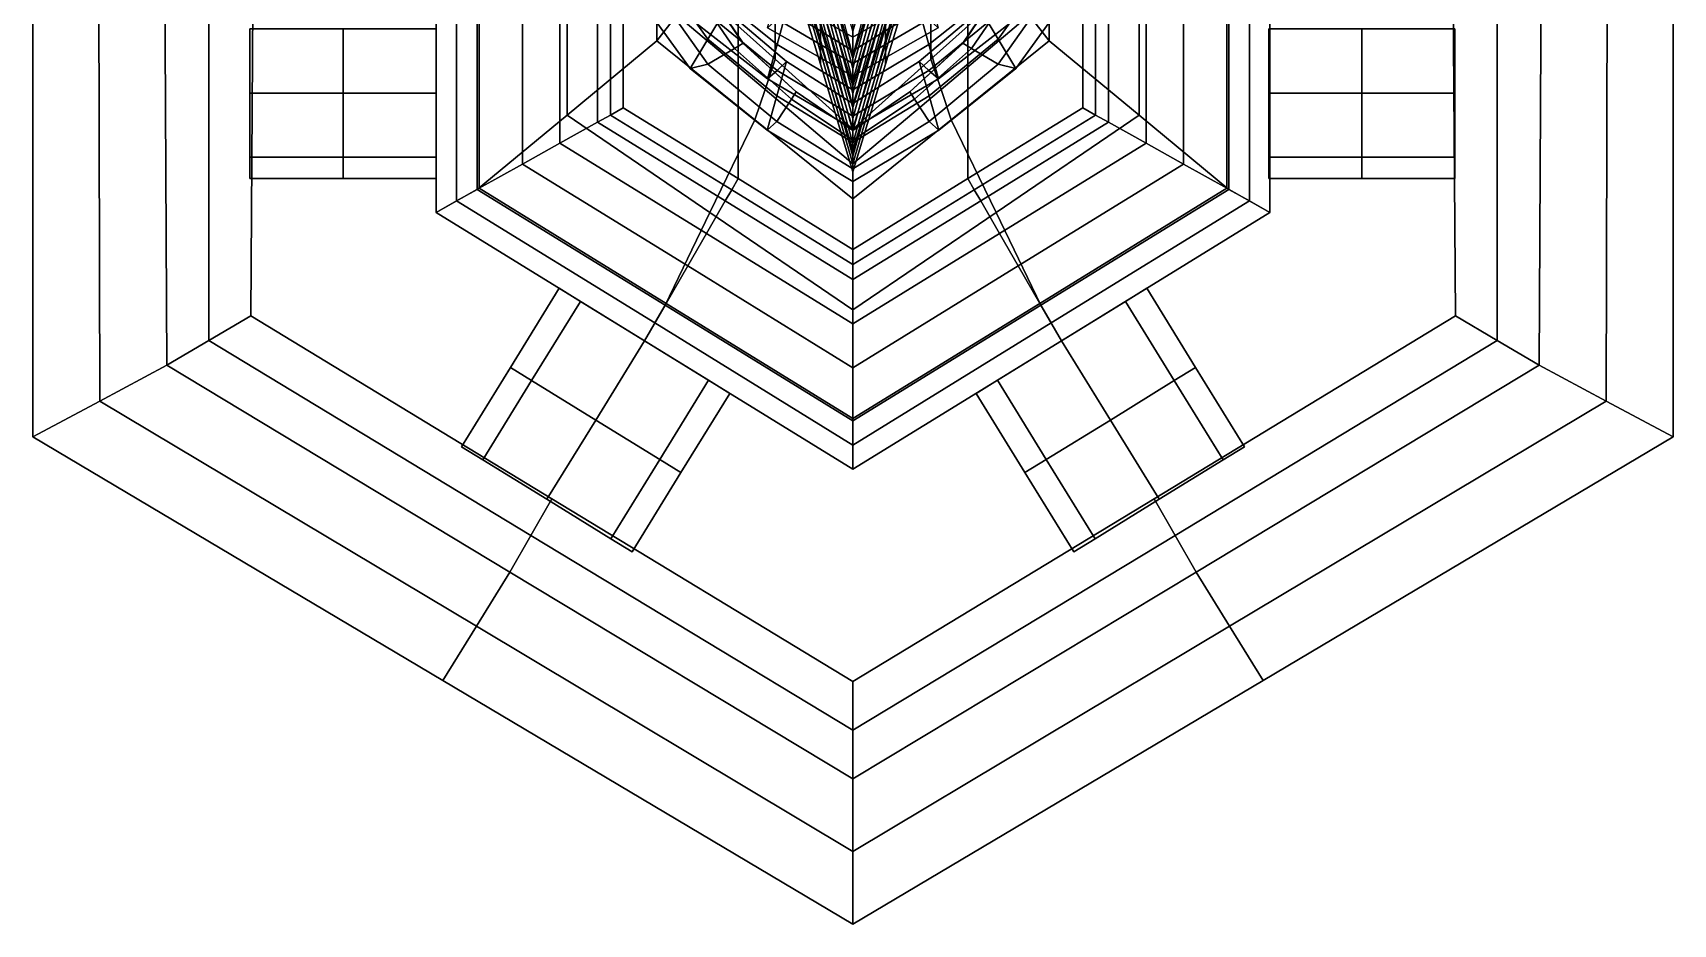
# Model space of a CAD drawing. Extents: x -0.101 to 0.139, y -0.237 to 0.154.
# Drawn here: x -0.1012 to 0.1391, y -0.2371 to -0.1065 of the extents above; entities that cross this region are included whole.
import ezdxf

# ---------------------------------------------------------------- set-up
doc = ezdxf.new("R2010")
doc.units = 0

msp = doc.modelspace()

# ---------------------------------------------------------------- linework, layer by layer
for points in [[(0.00752, -0.07595, 0.17519), (-0.0039, -0.07083, 0.17519), (-0.0039, -0.10013, 0.17519), (0.00752, -0.11038, 0.17519)], [(0.03035, -0.07595, 0.17519), (0.03035, -0.11038, 0.17519), (0.04177, -0.10013, 0.17519), (0.04177, -0.07083, 0.17519)], [(-0.00686, -0.07272, 0.19509), (-0.00981, -0.0746, 0.21498), (-0.00981, -0.10768, 0.21498), (-0.00686, -0.1039, 0.19509)], [(0.04473, -0.07272, 0.19509), (0.04473, -0.1039, 0.19509), (0.04768, -0.10768, 0.21498), (0.04768, -0.0746, 0.21498)], [(-0.02297, -0.08005, 0.207), (-0.02297, -0.11857, 0.207), (-0.00981, -0.10768, 0.21498), (-0.00981, -0.0746, 0.21498)], [(0.00752, -0.07595, 0.17519), (0.00752, -0.11038, 0.17519), (0.01893, -0.12063, 0.17519), (0.01893, -0.08108, 0.17519)], [(0.03035, -0.07595, 0.17519), (0.01893, -0.08108, 0.17519), (0.01893, -0.12063, 0.17519), (0.03035, -0.11038, 0.17519)], [(0.06084, -0.08005, 0.207), (0.04768, -0.0746, 0.21498), (0.04768, -0.10768, 0.21498), (0.06084, -0.11857, 0.207)], [(-0.02297, -0.08005, 0.207), (-0.03613, -0.08549, 0.19902), (-0.03613, -0.12946, 0.19902), (-0.02297, -0.11857, 0.207)], [(-0.024, -0.08211, 0.12306), (-0.0185, -0.08057, 0.12306), (-0.0185, -0.11961, 0.12306), (-0.024, -0.12268, 0.12306)], [(-0.01662, -0.08004, 0.12942), (-0.01662, -0.11856, 0.12942), (-0.0185, -0.11961, 0.12306), (-0.0185, -0.08057, 0.12306)], [(-0.01662, -0.08004, 0.12942), (-0.01474, -0.07952, 0.13578), (-0.01474, -0.11751, 0.13578), (-0.01662, -0.11856, 0.12942)], [(0.0021, -0.08471, 0.13578), (0.0021, -0.12788, 0.13578), (-0.01474, -0.11751, 0.13578), (-0.01474, -0.07952, 0.13578)], [(0.03577, -0.08471, 0.13578), (0.0526, -0.07952, 0.13578), (0.0526, -0.11751, 0.13578), (0.03577, -0.12788, 0.13578)], [(0.05449, -0.08004, 0.12942), (0.05449, -0.11856, 0.12942), (0.0526, -0.11751, 0.13578), (0.0526, -0.07952, 0.13578)], [(0.05449, -0.08004, 0.12942), (0.05637, -0.08057, 0.12306), (0.05637, -0.11961, 0.12306), (0.05449, -0.11856, 0.12942)], [(0.06187, -0.08211, 0.12306), (0.06187, -0.12268, 0.12306), (0.05637, -0.11961, 0.12306), (0.05637, -0.08057, 0.12306)], [(0.06084, -0.08005, 0.207), (0.06084, -0.11857, 0.207), (0.074, -0.12946, 0.19902), (0.074, -0.08549, 0.19902)], [(-0.03583, -0.08541, 0.13059), (-0.0295, -0.08364, 0.12306), (-0.0295, -0.12576, 0.12306), (-0.03583, -0.12929, 0.13059)], [(-0.024, -0.08211, 0.12306), (-0.024, -0.12268, 0.12306), (-0.0295, -0.12576, 0.12306), (-0.0295, -0.08364, 0.12306)], [(0.06187, -0.08211, 0.12306), (0.06737, -0.08364, 0.12306), (0.06737, -0.12576, 0.12306), (0.06187, -0.12268, 0.12306)], [(0.0737, -0.08541, 0.13059), (0.0737, -0.12929, 0.13059), (0.06737, -0.12576, 0.12306), (0.06737, -0.08364, 0.12306)], [(-0.03583, -0.08541, 0.13059), (-0.03583, -0.12929, 0.13059), (-0.04216, -0.13282, 0.13812), (-0.04216, -0.08717, 0.13812)], [(-0.03914, -0.08633, 0.18773), (-0.04216, -0.08717, 0.17644), (-0.04216, -0.13282, 0.17644), (-0.03914, -0.13114, 0.18773)], [(-0.03914, -0.08633, 0.18773), (-0.03914, -0.13114, 0.18773), (-0.03613, -0.12946, 0.19902), (-0.03613, -0.08549, 0.19902)], [(0.0021, -0.08471, 0.13578), (0.01893, -0.0873, 0.13578), (0.01893, -0.13826, 0.13578), (0.0021, -0.12788, 0.13578)], [(0.03577, -0.08471, 0.13578), (0.03577, -0.12788, 0.13578), (0.01893, -0.13826, 0.13578), (0.01893, -0.0873, 0.13578)], [(0.0737, -0.08541, 0.13059), (0.08002, -0.08717, 0.13812), (0.08002, -0.13282, 0.13812), (0.0737, -0.12929, 0.13059)], [(0.07701, -0.08633, 0.18773), (0.074, -0.08549, 0.19902), (0.074, -0.12946, 0.19902), (0.07701, -0.13114, 0.18773)], [(0.07701, -0.08633, 0.18773), (0.07701, -0.13114, 0.18773), (0.08002, -0.13282, 0.17644), (0.08002, -0.08717, 0.17644)], [(-0.04216, -0.08717, 0.15728), (-0.04216, -0.08717, 0.13812), (-0.04216, -0.13282, 0.13812), (-0.04216, -0.13282, 0.15728)], [(-0.04216, -0.08717, 0.15728), (-0.04216, -0.13282, 0.15728), (-0.04216, -0.13282, 0.17644), (-0.04216, -0.08717, 0.17644)], [(0.01416, -0.10563, 0.71019), (0.01416, -0.1076, 0.78644), (0.0094, -0.09062, 0.78644), (0.0094, -0.08852, 0.71019)], [(0.0237, -0.10563, 0.71019), (0.02847, -0.08852, 0.71019), (0.02847, -0.09062, 0.78644), (0.0237, -0.1076, 0.78644)], [(0.08002, -0.08717, 0.15728), (0.08002, -0.08717, 0.17644), (0.08002, -0.13282, 0.17644), (0.08002, -0.13282, 0.15728)], [(0.08002, -0.08717, 0.15728), (0.08002, -0.13282, 0.15728), (0.08002, -0.13282, 0.13812), (0.08002, -0.08717, 0.13812)], [(0.01416, -0.10808, 1.91302), (0.01416, -0.10503, 2.24513), (0.0094, -0.08948, 2.24505), (0.0094, -0.09242, 1.91298)], [(0.01416, -0.10936, 1.18367), (0.0094, -0.09299, 1.18367), (0.0094, -0.09062, 0.78644), (0.01416, -0.1076, 0.78644)], [(0.01416, -0.09428, 3.1581), (0.01893, -0.11028, 3.1595), (0.01893, -0.10629, 3.40948), (0.01416, -0.08962, 3.40684)], [(0.0237, -0.09428, 3.1581), (0.0237, -0.08962, 3.40684), (0.01893, -0.10629, 3.40948), (0.01893, -0.11028, 3.1595)], [(0.0237, -0.10808, 1.91302), (0.02847, -0.09242, 1.91298), (0.02847, -0.08948, 2.24505), (0.0237, -0.10503, 2.24513)], [(0.0237, -0.10936, 1.18367), (0.0237, -0.1076, 0.78644), (0.02847, -0.09062, 0.78644), (0.02847, -0.09299, 1.18367)], [(-0.01041, -0.09612, 0.02872), (-0.00715, -0.09263, -0.00275), (0.00026, -0.10313, -0.00297), (-0.00234, -0.10742, 0.02849)], [(0.01416, -0.10808, 1.91302), (0.0094, -0.09242, 1.91298), (0.0094, -0.09536, 1.5809), (0.01416, -0.11112, 1.5809)], [(0.01416, -0.10936, 1.18367), (0.01416, -0.11112, 1.5809), (0.0094, -0.09536, 1.5809), (0.0094, -0.09299, 1.18367)], [(0.01416, -0.09382, 0.25269), (0.01416, -0.09185, 0.17643), (0.01893, -0.10993, 0.17643), (0.01893, -0.11176, 0.25268)], [(0.0237, -0.09382, 0.25269), (0.01893, -0.11176, 0.25268), (0.01893, -0.10993, 0.17643), (0.0237, -0.09185, 0.17643)], [(0.0237, -0.10808, 1.91302), (0.0237, -0.11112, 1.5809), (0.02847, -0.09536, 1.5809), (0.02847, -0.09242, 1.91298)], [(0.0237, -0.10936, 1.18367), (0.02847, -0.09299, 1.18367), (0.02847, -0.09536, 1.5809), (0.0237, -0.11112, 1.5809)], [(0.04828, -0.09612, 0.02872), (0.0402, -0.10742, 0.02849), (0.03761, -0.10313, -0.00297), (0.04502, -0.09263, -0.00275)], [(-0.07543, -0.09656, 0.20068), (-0.07547, -0.1516, 0.20068), (-0.06932, -0.14799, 0.20068), (-0.06897, -0.09476, 0.20068)], [(-0.07543, -0.09656, 0.11388), (-0.06897, -0.09476, 0.11388), (-0.06932, -0.14799, 0.11388), (-0.07547, -0.1516, 0.11388)], [(-0.06897, -0.09476, 0.15728), (-0.06932, -0.14799, 0.15728), (-0.06932, -0.14799, 0.11388), (-0.06897, -0.09476, 0.11388)], [(-0.06897, -0.09476, 0.15728), (-0.06897, -0.09476, 0.20068), (-0.06932, -0.14799, 0.20068), (-0.06932, -0.14799, 0.15728)], [(-0.01041, -0.09612, 0.02872), (-0.00234, -0.10742, 0.02849), (-0.00492, -0.11173, 0.05996), (-0.01366, -0.09962, 0.0602)], [(0.0078, -0.10823, -0.09822), (-0.00231, -0.10011, -0.09797), (0.00026, -0.09579, -0.12943), (0.00921, -0.1032, -0.12967)], [(0.00782, -0.10071, -0.22479), (0.00922, -0.09566, -0.25624), (0.01893, -0.10145, -0.25652), (0.01893, -0.10716, -0.22508)], [(0.01416, -0.09382, 0.25269), (0.01893, -0.11176, 0.25268), (0.01893, -0.11359, 0.32894), (0.01416, -0.09579, 0.32894)], [(0.01416, -0.09428, 3.1581), (0.01416, -0.09894, 2.90936), (0.01893, -0.11427, 2.90952), (0.01893, -0.11028, 3.1595)], [(0.01416, -0.09776, 0.40519), (0.01416, -0.09579, 0.32894), (0.01893, -0.11359, 0.32894), (0.01893, -0.11542, 0.40519)], [(0.0237, -0.09382, 0.25269), (0.0237, -0.09579, 0.32894), (0.01893, -0.11359, 0.32894), (0.01893, -0.11176, 0.25268)], [(0.0237, -0.09428, 3.1581), (0.01893, -0.11028, 3.1595), (0.01893, -0.11427, 2.90952), (0.0237, -0.09894, 2.90936)], [(0.03005, -0.10071, -0.22479), (0.01893, -0.10716, -0.22508), (0.01893, -0.10145, -0.25652), (0.02865, -0.09566, -0.25624)], [(0.0237, -0.09776, 0.40519), (0.01893, -0.11542, 0.40519), (0.01893, -0.11359, 0.32894), (0.0237, -0.09579, 0.32894)], [(0.03006, -0.10823, -0.09822), (0.02865, -0.1032, -0.12967), (0.0376, -0.09579, -0.12943), (0.04018, -0.10011, -0.09797)], [(0.04828, -0.09612, 0.02872), (0.05153, -0.09962, 0.0602), (0.04279, -0.11173, 0.05996), (0.0402, -0.10742, 0.02849)], [(0.10684, -0.09476, 0.15728), (0.10684, -0.09476, 0.11388), (0.10719, -0.14799, 0.11388), (0.10719, -0.14799, 0.15728)], [(0.10684, -0.09476, 0.15728), (0.10719, -0.14799, 0.15728), (0.10719, -0.14799, 0.20068), (0.10684, -0.09476, 0.20068)], [(0.1133, -0.09656, 0.11388), (0.11334, -0.1516, 0.11388), (0.10719, -0.14799, 0.11388), (0.10684, -0.09476, 0.11388)], [(0.1133, -0.09656, 0.20068), (0.10684, -0.09476, 0.20068), (0.10719, -0.14799, 0.20068), (0.11334, -0.1516, 0.20068)], [(-0.09157, -0.101, 0.13025), (-0.08189, -0.09837, 0.11388), (-0.08162, -0.15521, 0.11388), (-0.09143, -0.16047, 0.13025)], [(-0.09157, -0.101, 0.18431), (-0.09143, -0.16047, 0.18431), (-0.08162, -0.15521, 0.20068), (-0.08189, -0.09837, 0.20068)], [(-0.07543, -0.09656, 0.20068), (-0.08189, -0.09837, 0.20068), (-0.08162, -0.15521, 0.20068), (-0.07547, -0.1516, 0.20068)], [(-0.07543, -0.09656, 0.11388), (-0.07547, -0.1516, 0.11388), (-0.08162, -0.15521, 0.11388), (-0.08189, -0.09837, 0.11388)], [(-0.01041, -0.09969, 0.09188), (-0.00233, -0.11111, 0.09172), (0.00156, -0.1088, 0.11746), (-0.00553, -0.09844, 0.11753)], [(-0.00391, -0.09803, 0.1309), (-0.00553, -0.09844, 0.11753), (0.00156, -0.1088, 0.11746), (0.00283, -0.10803, 0.13088)], [(-0.00391, -0.09803, 0.1309), (0.00283, -0.10803, 0.13088), (0.00281, -0.10803, 0.13812), (-0.00393, -0.09803, 0.13812)], [(0.01416, -0.09776, 0.40519), (0.01893, -0.11542, 0.40519), (0.01893, -0.11725, 0.48144), (0.01416, -0.09973, 0.48144)], [(0.0237, -0.09776, 0.40519), (0.0237, -0.09973, 0.48144), (0.01893, -0.11725, 0.48144), (0.01893, -0.11542, 0.40519)], [(0.04178, -0.09803, 0.1309), (0.03503, -0.10803, 0.13088), (0.03631, -0.1088, 0.11746), (0.04339, -0.09844, 0.11753)], [(0.04178, -0.09803, 0.1309), (0.0418, -0.09803, 0.13812), (0.03506, -0.10803, 0.13812), (0.03503, -0.10803, 0.13088)], [(0.04827, -0.09969, 0.09188), (0.04339, -0.09844, 0.11753), (0.03631, -0.1088, 0.11746), (0.04019, -0.11111, 0.09172)], [(0.1133, -0.09656, 0.11388), (0.11976, -0.09837, 0.11388), (0.11948, -0.15521, 0.11388), (0.11334, -0.1516, 0.11388)], [(0.1133, -0.09656, 0.20068), (0.11334, -0.1516, 0.20068), (0.11948, -0.15521, 0.20068), (0.11976, -0.09837, 0.20068)], [(0.12944, -0.101, 0.18431), (0.11976, -0.09837, 0.20068), (0.11948, -0.15521, 0.20068), (0.1293, -0.16047, 0.18431)], [(0.12944, -0.101, 0.13025), (0.1293, -0.16047, 0.13025), (0.11948, -0.15521, 0.11388), (0.11976, -0.09837, 0.11388)], [(-0.01041, -0.09969, 0.09188), (-0.01366, -0.09962, 0.0602), (-0.00492, -0.11173, 0.05996), (-0.00233, -0.11111, 0.09172)], [(0.00604, -0.11481, 0.19509), (0.00752, -0.11038, 0.17519), (-0.0039, -0.10013, 0.17519), (-0.00686, -0.1039, 0.19509)], [(0.0078, -0.10823, -0.09822), (0.0064, -0.11327, -0.06677), (-0.00487, -0.10444, -0.0665), (-0.00231, -0.10011, -0.09797)], [(0.00782, -0.10071, -0.22479), (0.01893, -0.10716, -0.22508), (0.01893, -0.11286, -0.19364), (0.00643, -0.10577, -0.19334)], [(0.01416, -0.10199, 2.57724), (0.01893, -0.11743, 2.57736), (0.01893, -0.11427, 2.90952), (0.01416, -0.09894, 2.90936)], [(0.01416, -0.10169, 0.55769), (0.01416, -0.09973, 0.48144), (0.01893, -0.11725, 0.48144), (0.01893, -0.11908, 0.55769)], [(0.0237, -0.10199, 2.57724), (0.0237, -0.09894, 2.90936), (0.01893, -0.11427, 2.90952), (0.01893, -0.11743, 2.57736)], [(0.0237, -0.10169, 0.55769), (0.01893, -0.11908, 0.55769), (0.01893, -0.11725, 0.48144), (0.0237, -0.09973, 0.48144)], [(0.03005, -0.10071, -0.22479), (0.03143, -0.10577, -0.19334), (0.01893, -0.11286, -0.19364), (0.01893, -0.10716, -0.22508)], [(0.03006, -0.10823, -0.09822), (0.04018, -0.10011, -0.09797), (0.04274, -0.10444, -0.0665), (0.03147, -0.11327, -0.06677)], [(0.03183, -0.11481, 0.19509), (0.04473, -0.1039, 0.19509), (0.04177, -0.10013, 0.17519), (0.03035, -0.11038, 0.17519)], [(0.04827, -0.09969, 0.09188), (0.04019, -0.11111, 0.09172), (0.04279, -0.11173, 0.05996), (0.05153, -0.09962, 0.0602)], [(-0.09157, -0.101, 0.13025), (-0.09143, -0.16047, 0.13025), (-0.10124, -0.16573, 0.14662), (-0.10124, -0.10363, 0.14662)], [(-0.09157, -0.101, 0.18431), (-0.10124, -0.10363, 0.16794), (-0.10124, -0.16573, 0.16794), (-0.09143, -0.16047, 0.18431)], [(0.00779, -0.11575, 0.02835), (-0.00234, -0.10742, 0.02849), (0.00026, -0.10313, -0.00297), (0.00921, -0.11073, -0.0031)], [(0.00781, -0.11201, -0.03493), (0.00921, -0.11073, -0.0031), (0.00026, -0.10313, -0.00297), (-0.0023, -0.10379, -0.03474)], [(0.0078, -0.10823, -0.09822), (0.00921, -0.1032, -0.12967), (0.01893, -0.10917, -0.12984), (0.01893, -0.11487, -0.09841)], [(0.00783, -0.10449, -0.1615), (0.01893, -0.11102, -0.16174), (0.01893, -0.10917, -0.12984), (0.00921, -0.1032, -0.12967)], [(0.01416, -0.10169, 0.55769), (0.01893, -0.11908, 0.55769), (0.01893, -0.12091, 0.63395), (0.01416, -0.10366, 0.63394)], [(0.01416, -0.10199, 2.57724), (0.01416, -0.10503, 2.24513), (0.01893, -0.12058, 2.24521), (0.01893, -0.11743, 2.57736)], [(0.0237, -0.10169, 0.55769), (0.0237, -0.10366, 0.63394), (0.01893, -0.12091, 0.63395), (0.01893, -0.11908, 0.55769)], [(0.0237, -0.10199, 2.57724), (0.01893, -0.11743, 2.57736), (0.01893, -0.12058, 2.24521), (0.0237, -0.10503, 2.24513)], [(0.03006, -0.10823, -0.09822), (0.01893, -0.11487, -0.09841), (0.01893, -0.10917, -0.12984), (0.02865, -0.1032, -0.12967)], [(0.03004, -0.10449, -0.1615), (0.02865, -0.1032, -0.12967), (0.01893, -0.10917, -0.12984), (0.01893, -0.11102, -0.16174)], [(0.03008, -0.11575, 0.02835), (0.02865, -0.11073, -0.0031), (0.03761, -0.10313, -0.00297), (0.0402, -0.10742, 0.02849)], [(0.03006, -0.11201, -0.03493), (0.04017, -0.10379, -0.03474), (0.03761, -0.10313, -0.00297), (0.02865, -0.11073, -0.0031)], [(0.12944, -0.101, 0.18431), (0.1293, -0.16047, 0.18431), (0.13911, -0.16573, 0.16794), (0.13911, -0.10363, 0.16794)], [(0.12944, -0.101, 0.13025), (0.13911, -0.10363, 0.14662), (0.13911, -0.16573, 0.14662), (0.1293, -0.16047, 0.13025)], [(-0.10124, -0.10363, 0.15728), (-0.10124, -0.10363, 0.14662), (-0.10124, -0.16573, 0.14662), (-0.10124, -0.16573, 0.15728)], [(-0.10124, -0.10363, 0.15728), (-0.10124, -0.16573, 0.15728), (-0.10124, -0.16573, 0.16794), (-0.10124, -0.10363, 0.16794)], [(0.00604, -0.11481, 0.19509), (-0.00686, -0.1039, 0.19509), (-0.00981, -0.10768, 0.21498), (0.00456, -0.11925, 0.21498)], [(0.00781, -0.11201, -0.03493), (-0.0023, -0.10379, -0.03474), (-0.00487, -0.10444, -0.0665), (0.0064, -0.11327, -0.06677)], [(0.00783, -0.10449, -0.1615), (0.00643, -0.10577, -0.19334), (0.01893, -0.11286, -0.19364), (0.01893, -0.11102, -0.16174)], [(0.01416, -0.10563, 0.71019), (0.01416, -0.10366, 0.63394), (0.01893, -0.12091, 0.63395), (0.01893, -0.12275, 0.7102)], [(0.01416, -0.10808, 1.91302), (0.01893, -0.12373, 1.91306), (0.01893, -0.12058, 2.24521), (0.01416, -0.10503, 2.24513)], [(0.01416, -0.10563, 0.71019), (0.01893, -0.12275, 0.7102), (0.01893, -0.12458, 0.78645), (0.01416, -0.1076, 0.78644)], [(0.0237, -0.10563, 0.71019), (0.01893, -0.12275, 0.7102), (0.01893, -0.12091, 0.63395), (0.0237, -0.10366, 0.63394)], [(0.03004, -0.10449, -0.1615), (0.01893, -0.11102, -0.16174), (0.01893, -0.11286, -0.19364), (0.03143, -0.10577, -0.19334)], [(0.0237, -0.10808, 1.91302), (0.0237, -0.10503, 2.24513), (0.01893, -0.12058, 2.24521), (0.01893, -0.12373, 1.91306)], [(0.0237, -0.10563, 0.71019), (0.0237, -0.1076, 0.78644), (0.01893, -0.12458, 0.78645), (0.01893, -0.12275, 0.7102)], [(0.03006, -0.11201, -0.03493), (0.03147, -0.11327, -0.06677), (0.04274, -0.10444, -0.0665), (0.04017, -0.10379, -0.03474)], [(0.03183, -0.11481, 0.19509), (0.03331, -0.11925, 0.21498), (0.04768, -0.10768, 0.21498), (0.04473, -0.1039, 0.19509)], [(0.13911, -0.10363, 0.15728), (0.13911, -0.10363, 0.16794), (0.13911, -0.16573, 0.16794), (0.13911, -0.16573, 0.15728)], [(0.13911, -0.10363, 0.15728), (0.13911, -0.16573, 0.15728), (0.13911, -0.16573, 0.14662), (0.13911, -0.10363, 0.14662)], [(-0.05579, -0.11533, 0.17173), (-0.05579, -0.10595, 0.16812), (-0.06943, -0.10595, 0.16812), (-0.06943, -0.11533, 0.17173)], [(-0.05579, -0.11533, 0.14283), (-0.06943, -0.11533, 0.14283), (-0.06943, -0.10595, 0.14644), (-0.05579, -0.10595, 0.14644)], [(-0.05579, -0.11533, 0.17173), (-0.04216, -0.11533, 0.17173), (-0.04216, -0.10595, 0.16812), (-0.05579, -0.10595, 0.16812)], [(-0.05579, -0.11533, 0.14283), (-0.05579, -0.10595, 0.14644), (-0.04216, -0.10595, 0.14644), (-0.04216, -0.11533, 0.14283)], [(-0.00202, -0.13284, 0.207), (0.00456, -0.11925, 0.21498), (-0.00981, -0.10768, 0.21498), (-0.02297, -0.11857, 0.207)], [(0.00779, -0.11575, 0.02835), (0.00637, -0.12077, 0.0598), (-0.00492, -0.11173, 0.05996), (-0.00234, -0.10742, 0.02849)], [(0.01062, -0.11515, 0.1309), (0.00283, -0.10803, 0.13088), (0.00156, -0.1088, 0.11746), (0.00993, -0.11624, 0.11747)], [(0.01062, -0.11515, 0.1309), (0.0106, -0.11515, 0.13812), (0.00281, -0.10803, 0.13812), (0.00283, -0.10803, 0.13088)], [(0.01416, -0.10936, 1.18367), (0.01416, -0.1076, 0.78644), (0.01893, -0.12458, 0.78645), (0.01893, -0.12573, 1.18368)], [(0.01416, -0.10808, 1.91302), (0.01416, -0.11112, 1.5809), (0.01893, -0.12689, 1.5809), (0.01893, -0.12373, 1.91306)], [(0.0237, -0.10936, 1.18367), (0.01893, -0.12573, 1.18368), (0.01893, -0.12458, 0.78645), (0.0237, -0.1076, 0.78644)], [(0.0237, -0.10808, 1.91302), (0.01893, -0.12373, 1.91306), (0.01893, -0.12689, 1.5809), (0.0237, -0.11112, 1.5809)], [(0.02724, -0.11515, 0.1309), (0.02794, -0.11624, 0.11747), (0.03631, -0.1088, 0.11746), (0.03503, -0.10803, 0.13088)], [(0.02724, -0.11515, 0.1309), (0.03503, -0.10803, 0.13088), (0.03506, -0.10803, 0.13812), (0.02726, -0.11515, 0.13812)], [(0.03008, -0.11575, 0.02835), (0.0402, -0.10742, 0.02849), (0.04279, -0.11173, 0.05996), (0.0315, -0.12077, 0.0598)], [(0.03989, -0.13284, 0.207), (0.06084, -0.11857, 0.207), (0.04768, -0.10768, 0.21498), (0.03331, -0.11925, 0.21498)], [(0.09351, -0.11533, 0.14283), (0.07987, -0.11533, 0.14283), (0.07987, -0.10595, 0.14644), (0.09351, -0.10595, 0.14644)], [(0.09351, -0.11533, 0.17173), (0.09351, -0.10595, 0.16812), (0.07987, -0.10595, 0.16812), (0.07987, -0.11533, 0.17173)], [(0.09351, -0.11533, 0.14283), (0.09351, -0.10595, 0.14644), (0.10714, -0.10595, 0.14644), (0.10714, -0.11533, 0.14283)], [(0.09351, -0.11533, 0.17173), (0.10714, -0.11533, 0.17173), (0.10714, -0.10595, 0.16812), (0.09351, -0.10595, 0.16812)], [(0.00779, -0.11953, 0.09164), (0.00993, -0.11624, 0.11747), (0.00156, -0.1088, 0.11746), (-0.00233, -0.11111, 0.09172)], [(0.00604, -0.11481, 0.19509), (0.01893, -0.12573, 0.19509), (0.01893, -0.12063, 0.17519), (0.00752, -0.11038, 0.17519)], [(0.0078, -0.10823, -0.09822), (0.01893, -0.11487, -0.09841), (0.01893, -0.12058, -0.06697), (0.0064, -0.11327, -0.06677)], [(0.01416, -0.10936, 1.18367), (0.01893, -0.12573, 1.18368), (0.01893, -0.12689, 1.5809), (0.01416, -0.11112, 1.5809)], [(0.03006, -0.10823, -0.09822), (0.03147, -0.11327, -0.06677), (0.01893, -0.12058, -0.06697), (0.01893, -0.11487, -0.09841)], [(0.0237, -0.10936, 1.18367), (0.0237, -0.11112, 1.5809), (0.01893, -0.12689, 1.5809), (0.01893, -0.12573, 1.18368)], [(0.03183, -0.11481, 0.19509), (0.03035, -0.11038, 0.17519), (0.01893, -0.12063, 0.17519), (0.01893, -0.12573, 0.19509)], [(0.03007, -0.11953, 0.09164), (0.04019, -0.11111, 0.09172), (0.03631, -0.1088, 0.11746), (0.02794, -0.11624, 0.11747)], [(0.00779, -0.11953, 0.09164), (-0.00233, -0.11111, 0.09172), (-0.00492, -0.11173, 0.05996), (0.00637, -0.12077, 0.0598)], [(0.00781, -0.11201, -0.03493), (0.0064, -0.11327, -0.06677), (0.01893, -0.12058, -0.06697), (0.01893, -0.11873, -0.03507)], [(0.00779, -0.11575, 0.02835), (0.00921, -0.11073, -0.0031), (0.01893, -0.11688, -0.00316), (0.01893, -0.12259, 0.02827)], [(0.00781, -0.11201, -0.03493), (0.01893, -0.11873, -0.03507), (0.01893, -0.11688, -0.00316), (0.00921, -0.11073, -0.0031)], [(0.03008, -0.11575, 0.02835), (0.01893, -0.12259, 0.02827), (0.01893, -0.11688, -0.00316), (0.02865, -0.11073, -0.0031)], [(0.03006, -0.11201, -0.03493), (0.02865, -0.11073, -0.0031), (0.01893, -0.11688, -0.00316), (0.01893, -0.11873, -0.03507)], [(0.03006, -0.11201, -0.03493), (0.01893, -0.11873, -0.03507), (0.01893, -0.12058, -0.06697), (0.03147, -0.11327, -0.06677)], [(0.03007, -0.11953, 0.09164), (0.0315, -0.12077, 0.0598), (0.04279, -0.11173, 0.05996), (0.04019, -0.11111, 0.09172)], [(-0.05579, -0.11533, 0.17173), (-0.06943, -0.11533, 0.17173), (-0.06943, -0.12471, 0.16812), (-0.05579, -0.12471, 0.16812)], [(-0.05579, -0.11533, 0.14283), (-0.05579, -0.12471, 0.14644), (-0.06943, -0.12471, 0.14644), (-0.06943, -0.11533, 0.14283)], [(-0.05579, -0.11533, 0.17173), (-0.05579, -0.12471, 0.16812), (-0.04216, -0.12471, 0.16812), (-0.04216, -0.11533, 0.17173)], [(-0.05579, -0.11533, 0.14283), (-0.04216, -0.11533, 0.14283), (-0.04216, -0.12471, 0.14644), (-0.05579, -0.12471, 0.14644)], [(0.00604, -0.11481, 0.19509), (0.00456, -0.11925, 0.21498), (0.01893, -0.13082, 0.21498), (0.01893, -0.12573, 0.19509)], [(0.01062, -0.11515, 0.1309), (0.00993, -0.11624, 0.11747), (0.01893, -0.12222, 0.11751), (0.01893, -0.12082, 0.13094)], [(0.01062, -0.11515, 0.1309), (0.01893, -0.12082, 0.13094), (0.01893, -0.12082, 0.13812), (0.0106, -0.11515, 0.13812)], [(0.03183, -0.11481, 0.19509), (0.01893, -0.12573, 0.19509), (0.01893, -0.13082, 0.21498), (0.03331, -0.11925, 0.21498)], [(0.02724, -0.11515, 0.1309), (0.01893, -0.12082, 0.13094), (0.01893, -0.12222, 0.11751), (0.02794, -0.11624, 0.11747)], [(0.02724, -0.11515, 0.1309), (0.02726, -0.11515, 0.13812), (0.01893, -0.12082, 0.13812), (0.01893, -0.12082, 0.13094)], [(0.09351, -0.11533, 0.14283), (0.09351, -0.12471, 0.14644), (0.07987, -0.12471, 0.14644), (0.07987, -0.11533, 0.14283)], [(0.09351, -0.11533, 0.17173), (0.07987, -0.11533, 0.17173), (0.07987, -0.12471, 0.16812), (0.09351, -0.12471, 0.16812)], [(0.09351, -0.11533, 0.14283), (0.10714, -0.11533, 0.14283), (0.10714, -0.12471, 0.14644), (0.09351, -0.12471, 0.14644)], [(0.09351, -0.11533, 0.17173), (0.09351, -0.12471, 0.16812), (0.10714, -0.12471, 0.16812), (0.10714, -0.11533, 0.17173)], [(0.00116, -0.12952, 0.12942), (-0.01662, -0.11856, 0.12942), (-0.01474, -0.11751, 0.13578), (0.0021, -0.12788, 0.13578)], [(0.00779, -0.11575, 0.02835), (0.01893, -0.12259, 0.02827), (0.01893, -0.12829, 0.0597), (0.00637, -0.12077, 0.0598)], [(0.00779, -0.11953, 0.09164), (0.01893, -0.12644, 0.09161), (0.01893, -0.12222, 0.11751), (0.00993, -0.11624, 0.11747)], [(0.03008, -0.11575, 0.02835), (0.0315, -0.12077, 0.0598), (0.01893, -0.12829, 0.0597), (0.01893, -0.12259, 0.02827)], [(0.03007, -0.11953, 0.09164), (0.02794, -0.11624, 0.11747), (0.01893, -0.12222, 0.11751), (0.01893, -0.12644, 0.09161)], [(0.03671, -0.12952, 0.12942), (0.03577, -0.12788, 0.13578), (0.0526, -0.11751, 0.13578), (0.05449, -0.11856, 0.12942)], [(-0.00202, -0.13284, 0.207), (-0.02297, -0.11857, 0.207), (-0.03613, -0.12946, 0.19902), (-0.0086, -0.14642, 0.19902)], [(-0.00253, -0.13591, 0.12306), (-0.024, -0.12268, 0.12306), (-0.0185, -0.11961, 0.12306), (0.00022, -0.13115, 0.12306)], [(0.00116, -0.12952, 0.12942), (0.00022, -0.13115, 0.12306), (-0.0185, -0.11961, 0.12306), (-0.01662, -0.11856, 0.12942)], [(-0.00202, -0.13284, 0.207), (0.01893, -0.14711, 0.207), (0.01893, -0.13082, 0.21498), (0.00456, -0.11925, 0.21498)], [(0.00779, -0.11953, 0.09164), (0.00637, -0.12077, 0.0598), (0.01893, -0.12829, 0.0597), (0.01893, -0.12644, 0.09161)], [(0.03989, -0.13284, 0.207), (0.03331, -0.11925, 0.21498), (0.01893, -0.13082, 0.21498), (0.01893, -0.14711, 0.207)], [(0.03007, -0.11953, 0.09164), (0.01893, -0.12644, 0.09161), (0.01893, -0.12829, 0.0597), (0.0315, -0.12077, 0.0598)], [(0.03671, -0.12952, 0.12942), (0.05449, -0.11856, 0.12942), (0.05637, -0.11961, 0.12306), (0.03765, -0.13115, 0.12306)], [(0.0404, -0.13591, 0.12306), (0.03765, -0.13115, 0.12306), (0.05637, -0.11961, 0.12306), (0.06187, -0.12268, 0.12306)], [(0.03989, -0.13284, 0.207), (0.04647, -0.14642, 0.19902), (0.074, -0.12946, 0.19902), (0.06084, -0.11857, 0.207)], [(-0.05579, -0.12784, 0.15728), (-0.05579, -0.12471, 0.16812), (-0.06943, -0.12471, 0.16812), (-0.06943, -0.12784, 0.15728)], [(-0.05579, -0.12784, 0.15728), (-0.06943, -0.12784, 0.15728), (-0.06943, -0.12471, 0.14644), (-0.05579, -0.12471, 0.14644)], [(-0.05579, -0.12784, 0.15728), (-0.05579, -0.12471, 0.14644), (-0.04216, -0.12471, 0.14644), (-0.04216, -0.12784, 0.15728)], [(-0.05579, -0.12784, 0.15728), (-0.04216, -0.12784, 0.15728), (-0.04216, -0.12471, 0.16812), (-0.05579, -0.12471, 0.16812)], [(-0.00253, -0.13591, 0.12306), (-0.00528, -0.14068, 0.12306), (-0.0295, -0.12576, 0.12306), (-0.024, -0.12268, 0.12306)], [(0.0404, -0.13591, 0.12306), (0.06187, -0.12268, 0.12306), (0.06737, -0.12576, 0.12306), (0.04315, -0.14068, 0.12306)], [(0.09351, -0.12784, 0.15728), (0.09351, -0.12471, 0.16812), (0.07987, -0.12471, 0.16812), (0.07987, -0.12784, 0.15728)], [(0.09351, -0.12784, 0.15728), (0.07987, -0.12784, 0.15728), (0.07987, -0.12471, 0.14644), (0.09351, -0.12471, 0.14644)], [(0.09351, -0.12784, 0.15728), (0.09351, -0.12471, 0.14644), (0.10714, -0.12471, 0.14644), (0.10714, -0.12784, 0.15728)], [(0.09351, -0.12784, 0.15728), (0.10714, -0.12784, 0.15728), (0.10714, -0.12471, 0.16812), (0.09351, -0.12471, 0.16812)], [(-0.00845, -0.14616, 0.13059), (-0.03583, -0.12929, 0.13059), (-0.0295, -0.12576, 0.12306), (-0.00528, -0.14068, 0.12306)], [(0.04631, -0.14616, 0.13059), (0.04315, -0.14068, 0.12306), (0.06737, -0.12576, 0.12306), (0.0737, -0.12929, 0.13059)], [(-0.00845, -0.14616, 0.13059), (-0.01161, -0.15164, 0.13812), (-0.04216, -0.13282, 0.13812), (-0.03583, -0.12929, 0.13059)], [(-0.0101, -0.14903, 0.18773), (-0.0086, -0.14642, 0.19902), (-0.03613, -0.12946, 0.19902), (-0.03914, -0.13114, 0.18773)], [(0.00116, -0.12952, 0.12942), (0.01893, -0.14047, 0.12942), (0.01893, -0.14268, 0.12306), (0.00022, -0.13115, 0.12306)], [(0.00116, -0.12952, 0.12942), (0.0021, -0.12788, 0.13578), (0.01893, -0.13826, 0.13578), (0.01893, -0.14047, 0.12942)], [(0.03671, -0.12952, 0.12942), (0.01893, -0.14047, 0.12942), (0.01893, -0.13826, 0.13578), (0.03577, -0.12788, 0.13578)], [(0.03671, -0.12952, 0.12942), (0.03765, -0.13115, 0.12306), (0.01893, -0.14268, 0.12306), (0.01893, -0.14047, 0.12942)], [(0.04631, -0.14616, 0.13059), (0.0737, -0.12929, 0.13059), (0.08002, -0.13282, 0.13812), (0.04948, -0.15164, 0.13812)], [(0.04797, -0.14903, 0.18773), (0.07701, -0.13114, 0.18773), (0.074, -0.12946, 0.19902), (0.04647, -0.14642, 0.19902)], [(-0.0101, -0.14903, 0.18773), (-0.03914, -0.13114, 0.18773), (-0.04216, -0.13282, 0.17644), (-0.01161, -0.15164, 0.17644)], [(-0.00253, -0.13591, 0.12306), (0.00022, -0.13115, 0.12306), (0.01893, -0.14268, 0.12306), (0.01893, -0.14914, 0.12306)], [(0.0404, -0.13591, 0.12306), (0.01893, -0.14914, 0.12306), (0.01893, -0.14268, 0.12306), (0.03765, -0.13115, 0.12306)], [(0.04797, -0.14903, 0.18773), (0.04948, -0.15164, 0.17644), (0.08002, -0.13282, 0.17644), (0.07701, -0.13114, 0.18773)], [(-0.01161, -0.15164, 0.15728), (-0.01161, -0.15164, 0.17644), (-0.04216, -0.13282, 0.17644), (-0.04216, -0.13282, 0.15728)], [(-0.01161, -0.15164, 0.15728), (-0.04216, -0.13282, 0.15728), (-0.04216, -0.13282, 0.13812), (-0.01161, -0.15164, 0.13812)], [(-0.00202, -0.13284, 0.207), (-0.0086, -0.14642, 0.19902), (0.01893, -0.16339, 0.19902), (0.01893, -0.14711, 0.207)], [(0.03989, -0.13284, 0.207), (0.01893, -0.14711, 0.207), (0.01893, -0.16339, 0.19902), (0.04647, -0.14642, 0.19902)], [(0.04948, -0.15164, 0.15728), (0.04948, -0.15164, 0.13812), (0.08002, -0.13282, 0.13812), (0.08002, -0.13282, 0.15728)], [(0.04948, -0.15164, 0.15728), (0.08002, -0.13282, 0.15728), (0.08002, -0.13282, 0.17644), (0.04948, -0.15164, 0.17644)], [(-0.00253, -0.13591, 0.12306), (0.01893, -0.14914, 0.12306), (0.01893, -0.1556, 0.12306), (-0.00528, -0.14068, 0.12306)], [(0.0404, -0.13591, 0.12306), (0.04315, -0.14068, 0.12306), (0.01893, -0.1556, 0.12306), (0.01893, -0.14914, 0.12306)], [(-0.00845, -0.14616, 0.13059), (-0.00528, -0.14068, 0.12306), (0.01893, -0.1556, 0.12306), (0.01893, -0.16303, 0.13059)], [(0.04631, -0.14616, 0.13059), (0.01893, -0.16303, 0.13059), (0.01893, -0.1556, 0.12306), (0.04315, -0.14068, 0.12306)], [(-0.03127, -0.15555, 0.15728), (-0.02815, -0.15748, 0.16783), (-0.02099, -0.14587, 0.16783), (-0.02411, -0.14394, 0.15728)], [(-0.03127, -0.15555, 0.15728), (-0.02411, -0.14394, 0.15728), (-0.02099, -0.14587, 0.14673), (-0.02815, -0.15748, 0.14673)], [(0.06914, -0.15555, 0.15728), (0.06601, -0.15748, 0.14673), (0.05886, -0.14587, 0.14673), (0.06198, -0.14394, 0.15728)], [(0.06914, -0.15555, 0.15728), (0.06198, -0.14394, 0.15728), (0.05886, -0.14587, 0.16783), (0.06601, -0.15748, 0.16783)], [(-0.01877, -0.16326, 0.14322), (-0.02815, -0.15748, 0.14673), (-0.02099, -0.14587, 0.14673), (-0.01161, -0.15164, 0.14322)], [(-0.01877, -0.16326, 0.17134), (-0.01161, -0.15164, 0.17134), (-0.02099, -0.14587, 0.16783), (-0.02815, -0.15748, 0.16783)], [(-0.00845, -0.14616, 0.13059), (0.01893, -0.16303, 0.13059), (0.01893, -0.17047, 0.13812), (-0.01161, -0.15164, 0.13812)], [(-0.0101, -0.14903, 0.18773), (0.01893, -0.16693, 0.18773), (0.01893, -0.16339, 0.19902), (-0.0086, -0.14642, 0.19902)], [(0.04631, -0.14616, 0.13059), (0.04948, -0.15164, 0.13812), (0.01893, -0.17047, 0.13812), (0.01893, -0.16303, 0.13059)], [(0.04797, -0.14903, 0.18773), (0.04647, -0.14642, 0.19902), (0.01893, -0.16339, 0.19902), (0.01893, -0.16693, 0.18773)], [(0.05664, -0.16326, 0.14322), (0.04948, -0.15164, 0.14322), (0.05886, -0.14587, 0.14673), (0.06601, -0.15748, 0.14673)], [(0.05664, -0.16326, 0.17134), (0.06601, -0.15748, 0.16783), (0.05886, -0.14587, 0.16783), (0.04948, -0.15164, 0.17134)], [(-0.02827, -0.18016, 0.20068), (-0.02519, -0.17478, 0.20068), (-0.06932, -0.14799, 0.20068), (-0.07547, -0.1516, 0.20068)], [(-0.02827, -0.18016, 0.11388), (-0.07547, -0.1516, 0.11388), (-0.06932, -0.14799, 0.11388), (-0.02519, -0.17478, 0.11388)], [(-0.02519, -0.17478, 0.15728), (-0.02519, -0.17478, 0.11388), (-0.06932, -0.14799, 0.11388), (-0.06932, -0.14799, 0.15728)], [(-0.02519, -0.17478, 0.15728), (-0.06932, -0.14799, 0.15728), (-0.06932, -0.14799, 0.20068), (-0.02519, -0.17478, 0.20068)], [(0.06306, -0.17478, 0.15728), (0.10719, -0.14799, 0.15728), (0.10719, -0.14799, 0.11388), (0.06306, -0.17478, 0.11388)], [(0.06306, -0.17478, 0.15728), (0.06306, -0.17478, 0.20068), (0.10719, -0.14799, 0.20068), (0.10719, -0.14799, 0.15728)], [(0.06613, -0.18016, 0.20068), (0.11334, -0.1516, 0.20068), (0.10719, -0.14799, 0.20068), (0.06306, -0.17478, 0.20068)], [(0.06613, -0.18016, 0.11388), (0.06306, -0.17478, 0.11388), (0.10719, -0.14799, 0.11388), (0.11334, -0.1516, 0.11388)], [(-0.0101, -0.14903, 0.18773), (-0.01161, -0.15164, 0.17644), (0.01893, -0.17047, 0.17644), (0.01893, -0.16693, 0.18773)], [(0.04797, -0.14903, 0.18773), (0.01893, -0.16693, 0.18773), (0.01893, -0.17047, 0.17644), (0.04948, -0.15164, 0.17644)], [(-0.02827, -0.18016, 0.20068), (-0.07547, -0.1516, 0.20068), (-0.08162, -0.15521, 0.20068), (-0.03134, -0.18553, 0.20068)], [(-0.02827, -0.18016, 0.11388), (-0.03134, -0.18553, 0.11388), (-0.08162, -0.15521, 0.11388), (-0.07547, -0.1516, 0.11388)], [(-0.01877, -0.16326, 0.14322), (-0.01161, -0.15164, 0.14322), (-0.00223, -0.15742, 0.14673), (-0.00939, -0.16904, 0.14673)], [(-0.01877, -0.16326, 0.17134), (-0.00939, -0.16904, 0.16783), (-0.00223, -0.15742, 0.16783), (-0.01161, -0.15164, 0.17134)], [(-0.01161, -0.15164, 0.15728), (-0.01161, -0.15164, 0.13812), (0.01893, -0.17047, 0.13812), (0.01893, -0.17047, 0.15728)], [(-0.01161, -0.15164, 0.15728), (0.01893, -0.17047, 0.15728), (0.01893, -0.17047, 0.17644), (-0.01161, -0.15164, 0.17644)], [(0.04948, -0.15164, 0.15728), (0.04948, -0.15164, 0.17644), (0.01893, -0.17047, 0.17644), (0.01893, -0.17047, 0.15728)], [(0.04948, -0.15164, 0.15728), (0.01893, -0.17047, 0.15728), (0.01893, -0.17047, 0.13812), (0.04948, -0.15164, 0.13812)], [(0.05664, -0.16326, 0.14322), (0.04726, -0.16904, 0.14673), (0.0401, -0.15742, 0.14673), (0.04948, -0.15164, 0.14322)], [(0.05664, -0.16326, 0.17134), (0.04948, -0.15164, 0.17134), (0.0401, -0.15742, 0.16783), (0.04726, -0.16904, 0.16783)], [(0.06613, -0.18016, 0.20068), (0.06921, -0.18553, 0.20068), (0.11948, -0.15521, 0.20068), (0.11334, -0.1516, 0.20068)], [(0.06613, -0.18016, 0.11388), (0.11334, -0.1516, 0.11388), (0.11948, -0.15521, 0.11388), (0.06921, -0.18553, 0.11388)], [(-0.03625, -0.19348, 0.18431), (-0.03134, -0.18553, 0.20068), (-0.08162, -0.15521, 0.20068), (-0.09143, -0.16047, 0.18431)], [(-0.03625, -0.19348, 0.13025), (-0.09143, -0.16047, 0.13025), (-0.08162, -0.15521, 0.11388), (-0.03134, -0.18553, 0.11388)], [(-0.03127, -0.15555, 0.15728), (-0.02815, -0.15748, 0.14673), (-0.0353, -0.1691, 0.14673), (-0.03843, -0.16717, 0.15728)], [(-0.03127, -0.15555, 0.15728), (-0.03843, -0.16717, 0.15728), (-0.0353, -0.1691, 0.16783), (-0.02815, -0.15748, 0.16783)], [(0.06914, -0.15555, 0.15728), (0.06601, -0.15748, 0.16783), (0.07317, -0.1691, 0.16783), (0.0763, -0.16717, 0.15728)], [(0.06914, -0.15555, 0.15728), (0.0763, -0.16717, 0.15728), (0.07317, -0.1691, 0.14673), (0.06601, -0.15748, 0.14673)], [(0.07412, -0.19348, 0.13025), (0.06921, -0.18553, 0.11388), (0.11948, -0.15521, 0.11388), (0.1293, -0.16047, 0.13025)], [(0.07412, -0.19348, 0.18431), (0.1293, -0.16047, 0.18431), (0.11948, -0.15521, 0.20068), (0.06921, -0.18553, 0.20068)], [(-0.01877, -0.16326, 0.14322), (-0.02593, -0.17487, 0.14322), (-0.0353, -0.1691, 0.14673), (-0.02815, -0.15748, 0.14673)], [(-0.01877, -0.16326, 0.17134), (-0.02815, -0.15748, 0.16783), (-0.0353, -0.1691, 0.16783), (-0.02593, -0.17487, 0.17134)], [(-0.00627, -0.17096, 0.15728), (-0.00939, -0.16904, 0.14673), (-0.00223, -0.15742, 0.14673), (0.00089, -0.15935, 0.15728)], [(-0.00627, -0.17096, 0.15728), (0.00089, -0.15935, 0.15728), (-0.00223, -0.15742, 0.16783), (-0.00939, -0.16904, 0.16783)], [(0.04413, -0.17096, 0.15728), (0.04726, -0.16904, 0.16783), (0.0401, -0.15742, 0.16783), (0.03698, -0.15935, 0.15728)], [(0.04413, -0.17096, 0.15728), (0.03698, -0.15935, 0.15728), (0.0401, -0.15742, 0.14673), (0.04726, -0.16904, 0.14673)], [(0.05664, -0.16326, 0.14322), (0.06601, -0.15748, 0.14673), (0.07317, -0.1691, 0.14673), (0.06379, -0.17487, 0.14322)], [(0.05664, -0.16326, 0.17134), (0.06379, -0.17487, 0.17134), (0.07317, -0.1691, 0.16783), (0.06601, -0.15748, 0.16783)], [(-0.03625, -0.19348, 0.18431), (-0.09143, -0.16047, 0.18431), (-0.10124, -0.16573, 0.16794), (-0.04116, -0.20143, 0.16794)], [(-0.03625, -0.19348, 0.13025), (-0.04116, -0.20143, 0.14662), (-0.10124, -0.16573, 0.14662), (-0.09143, -0.16047, 0.13025)], [(0.07412, -0.19348, 0.13025), (0.1293, -0.16047, 0.13025), (0.13911, -0.16573, 0.14662), (0.07902, -0.20143, 0.14662)], [(0.07412, -0.19348, 0.18431), (0.07902, -0.20143, 0.16794), (0.13911, -0.16573, 0.16794), (0.1293, -0.16047, 0.18431)], [(-0.01877, -0.16326, 0.14322), (-0.00939, -0.16904, 0.14673), (-0.01655, -0.18065, 0.14673), (-0.02593, -0.17487, 0.14322)], [(-0.01877, -0.16326, 0.17134), (-0.02593, -0.17487, 0.17134), (-0.01655, -0.18065, 0.16783), (-0.00939, -0.16904, 0.16783)], [(0.05664, -0.16326, 0.14322), (0.06379, -0.17487, 0.14322), (0.05442, -0.18065, 0.14673), (0.04726, -0.16904, 0.14673)], [(0.05664, -0.16326, 0.17134), (0.04726, -0.16904, 0.16783), (0.05442, -0.18065, 0.16783), (0.06379, -0.17487, 0.17134)], [(-0.04116, -0.20143, 0.15728), (-0.04116, -0.20143, 0.16794), (-0.10124, -0.16573, 0.16794), (-0.10124, -0.16573, 0.15728)], [(-0.04116, -0.20143, 0.15728), (-0.10124, -0.16573, 0.15728), (-0.10124, -0.16573, 0.14662), (-0.04116, -0.20143, 0.14662)], [(0.07902, -0.20143, 0.15728), (0.07902, -0.20143, 0.14662), (0.13911, -0.16573, 0.14662), (0.13911, -0.16573, 0.15728)], [(0.07902, -0.20143, 0.15728), (0.13911, -0.16573, 0.15728), (0.13911, -0.16573, 0.16794), (0.07902, -0.20143, 0.16794)], [(-0.00627, -0.17096, 0.15728), (-0.00939, -0.16904, 0.16783), (-0.01655, -0.18065, 0.16783), (-0.01342, -0.18258, 0.15728)], [(-0.00627, -0.17096, 0.15728), (-0.01342, -0.18258, 0.15728), (-0.01655, -0.18065, 0.14673), (-0.00939, -0.16904, 0.14673)], [(0.04413, -0.17096, 0.15728), (0.04726, -0.16904, 0.14673), (0.05442, -0.18065, 0.14673), (0.05129, -0.18258, 0.15728)], [(0.04413, -0.17096, 0.15728), (0.05129, -0.18258, 0.15728), (0.05442, -0.18065, 0.16783), (0.04726, -0.16904, 0.16783)], [(-0.02827, -0.18016, 0.20068), (0.01893, -0.20871, 0.20068), (0.01893, -0.20158, 0.20068), (-0.02519, -0.17478, 0.20068)], [(-0.02827, -0.18016, 0.11388), (-0.02519, -0.17478, 0.11388), (0.01893, -0.20158, 0.11388), (0.01893, -0.20871, 0.11388)], [(-0.02519, -0.17478, 0.15728), (0.01893, -0.20158, 0.15728), (0.01893, -0.20158, 0.11388), (-0.02519, -0.17478, 0.11388)], [(-0.02519, -0.17478, 0.15728), (-0.02519, -0.17478, 0.20068), (0.01893, -0.20158, 0.20068), (0.01893, -0.20158, 0.15728)], [(0.06306, -0.17478, 0.15728), (0.06306, -0.17478, 0.11388), (0.01893, -0.20158, 0.11388), (0.01893, -0.20158, 0.15728)], [(0.06306, -0.17478, 0.15728), (0.01893, -0.20158, 0.15728), (0.01893, -0.20158, 0.20068), (0.06306, -0.17478, 0.20068)], [(0.06613, -0.18016, 0.20068), (0.06306, -0.17478, 0.20068), (0.01893, -0.20158, 0.20068), (0.01893, -0.20871, 0.20068)], [(0.06613, -0.18016, 0.11388), (0.01893, -0.20871, 0.11388), (0.01893, -0.20158, 0.11388), (0.06306, -0.17478, 0.11388)], [(-0.02827, -0.18016, 0.20068), (-0.03134, -0.18553, 0.20068), (0.01893, -0.21584, 0.20068), (0.01893, -0.20871, 0.20068)], [(-0.02827, -0.18016, 0.11388), (0.01893, -0.20871, 0.11388), (0.01893, -0.21584, 0.11388), (-0.03134, -0.18553, 0.11388)], [(0.06613, -0.18016, 0.20068), (0.01893, -0.20871, 0.20068), (0.01893, -0.21584, 0.20068), (0.06921, -0.18553, 0.20068)], [(0.06613, -0.18016, 0.11388), (0.06921, -0.18553, 0.11388), (0.01893, -0.21584, 0.11388), (0.01893, -0.20871, 0.11388)], [(-0.03625, -0.19348, 0.18431), (0.01893, -0.22649, 0.18431), (0.01893, -0.21584, 0.20068), (-0.03134, -0.18553, 0.20068)], [(-0.03625, -0.19348, 0.13025), (-0.03134, -0.18553, 0.11388), (0.01893, -0.21584, 0.11388), (0.01893, -0.22649, 0.13025)], [(0.07412, -0.19348, 0.13025), (0.01893, -0.22649, 0.13025), (0.01893, -0.21584, 0.11388), (0.06921, -0.18553, 0.11388)], [(0.07412, -0.19348, 0.18431), (0.06921, -0.18553, 0.20068), (0.01893, -0.21584, 0.20068), (0.01893, -0.22649, 0.18431)], [(-0.03625, -0.19348, 0.18431), (-0.04116, -0.20143, 0.16794), (0.01893, -0.23714, 0.16794), (0.01893, -0.22649, 0.18431)], [(-0.03625, -0.19348, 0.13025), (0.01893, -0.22649, 0.13025), (0.01893, -0.23714, 0.14662), (-0.04116, -0.20143, 0.14662)], [(0.07412, -0.19348, 0.13025), (0.07902, -0.20143, 0.14662), (0.01893, -0.23714, 0.14662), (0.01893, -0.22649, 0.13025)], [(0.07412, -0.19348, 0.18431), (0.01893, -0.22649, 0.18431), (0.01893, -0.23714, 0.16794), (0.07902, -0.20143, 0.16794)], [(-0.04116, -0.20143, 0.15728), (-0.04116, -0.20143, 0.14662), (0.01893, -0.23714, 0.14662), (0.01893, -0.23714, 0.15728)], [(-0.04116, -0.20143, 0.15728), (0.01893, -0.23714, 0.15728), (0.01893, -0.23714, 0.16794), (-0.04116, -0.20143, 0.16794)], [(0.07902, -0.20143, 0.15728), (0.07902, -0.20143, 0.16794), (0.01893, -0.23714, 0.16794), (0.01893, -0.23714, 0.15728)], [(0.07902, -0.20143, 0.15728), (0.01893, -0.23714, 0.15728), (0.01893, -0.23714, 0.14662), (0.07902, -0.20143, 0.14662)]]:
    msp.add_3dface(points)

doc.saveas('drawing.dxf')
